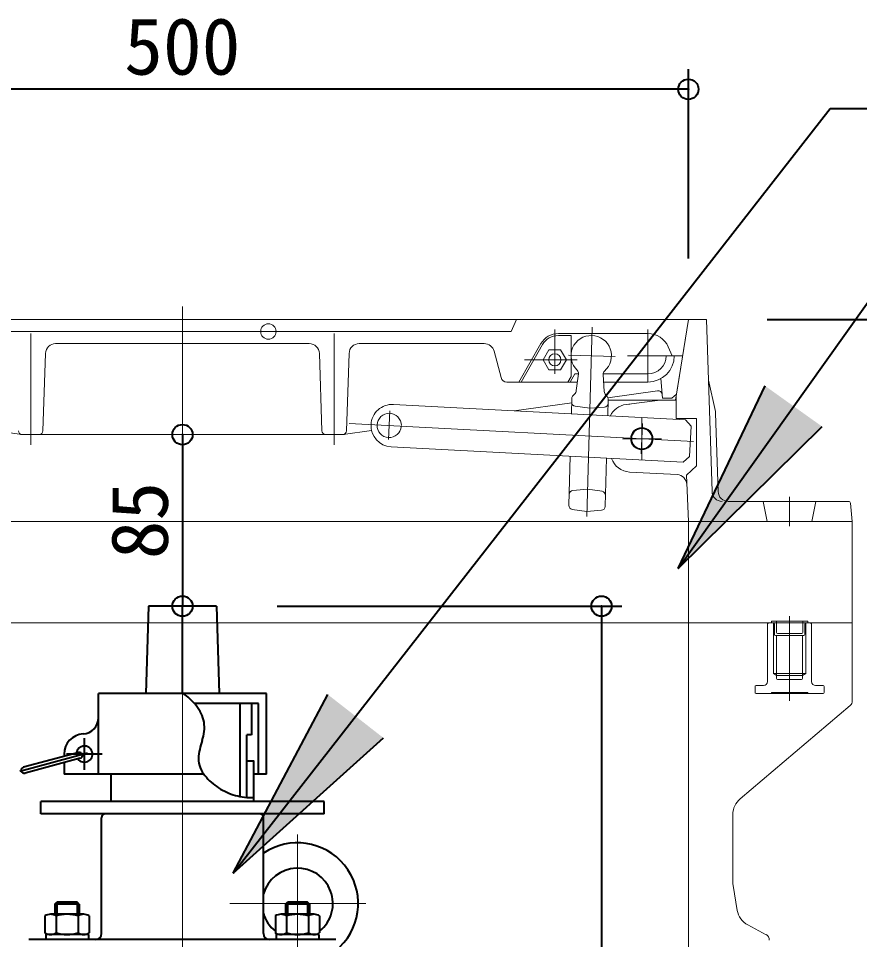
# Model space of a CAD drawing. Units: millimetres at full size, sheet at 1:20. Extents: x -5952 to 5966, y -3160 to 3160.
# Drawn here: x -2044.8 to -1629.2, y 612.6 to 1067.9 of the extents above; entities that cross this region are included whole.
import ezdxf
from ezdxf.enums import TextEntityAlignment as Align

# ---------------------------------------------------------------- set-up
doc = ezdxf.new("R2010")
doc.units = ezdxf.units.MM
doc.header["$LTSCALE"] = 20
doc.header["$PDMODE"] = 32
doc.header["$PDSIZE"] = 10
for name, color, linetype, lineweight in [('0-5_TEMP01', 3, 'Continuous', 18), ('0-7_躯体', 7, 'Continuous', 9), ('0-9_消火栓', 2, 'Continuous', 40), ('0-C_寸法', 1, 'Continuous', 40)]:
    doc.layers.add(name, color=color, linetype=linetype, lineweight=lineweight)
doc.styles.add('ＭＳ ゴシック', font='')
doc.styles.get('ＭＳ ゴシック').set_extended_font_data('MS Gothic')

msp = doc.modelspace()

# ---------------------------------------------------------------- linework, layer by layer
at = {"layer": '0-5_TEMP01'}
for p, q in [((-1963.77, 925.53), (-1963.77, 769.16)), ((-1761.37, 915.31), (-1764.01, 821.77)), ((-2038.77, 912.16), (-2038.77, 857.16)), ((-1888.77, 912.16), (-1888.77, 857.16)), ((-1779.77, 914.16), (-1779.77, 892.16)), ((-1794.77, 899.16), (-1768.77, 899.16)), ((-1773.07, 901.47), (-1749.93, 900.83)), ((-1861.96, 859.84), (-1861.21, 873.94)), ((-1736.77, 870.66), (-1736.77, 849.67)), ((-1711.25, 858.82), (-1881.41, 867.74)), ((-1737.16, 852.67), (-1736.38, 867.65)), ((-1746.29, 860.16), (-1727.12, 860.16)), ((-1663.77, 831.36), (-1663.77, 816.98)), ((-1963.77, 369.16), (-1963.77, 795.16)), ((-1963.77, 369.16), (-1963.77, 795.16)), ((-1963.77, 778.36), (-1963.77, 508.35)), ((-2294.76, 769.16), (-1632.76, 769.16)), ((-1906.92, 664.53), (-1906.92, 522.03)), ((-1873.19, 630.4), (-1940.34, 630.4))]:
    msp.add_line(p, q, dxfattribs=at)
at = {"layer": '0-7_躯体'}
for p, q in [((-2221.76, 919.16), (-1705.76, 919.16)), ((-1713.77, 919.16), (-2213.77, 919.16)), ((-1721.39, 919.16), (-1831.71, 919.16)), ((-1801.27, 913.16), (-1798.76, 919.16)), ((-1713.77, 919.15), (-1720.1, 879.16)), ((-1719.62, 882.16), (-1713.77, 919.16)), ((-1704.77, 919.16), (-1713.77, 919.16)), ((-1704.77, 919.16), (-1703.81, 889.16)), ((-1801.27, 913.16), (-2141.26, 913.16)), ((-1777.99, 912.16), (-1733.76, 912.16)), ((-1777.99, 911.16), (-1771.76, 911.16)), ((-1771.76, 911.16), (-1771.76, 890.94)), ((-1733.76, 914.16), (-1733.76, 888.16)), ((-1901.1, 907.16), (-2026.43, 907.16)), ((-1814.62, 907.16), (-1876.43, 907.16)), ((-1786.66, 907.16), (-1797.62, 888.16)), ((-1796.47, 888.16), (-1785.78, 906.66)), ((-2032.7, 864.09), (-2031.43, 902.33)), ((-1894.83, 864.09), (-1896.11, 902.33)), ((-1881.43, 902.33), (-1882.7, 864.09)), ((-1809.78, 903.43), (-1806.35, 890.39)), ((-1773.99, 899.16), (-1776.88, 904.16)), ((-1721.76, 901.16), (-1723.69, 905.55)), ((-1782.65, 894.16), (-1785.54, 899.16)), ((-1776.88, 894.16), (-1773.99, 899.16)), ((-1721.69, 901.16), (-1743.88, 901.16)), ((-1724.76, 901.16), (-1716.61, 901.16)), ((-1782.65, 894.16), (-1776.88, 894.16)), ((-1803.45, 888.16), (-1768.63, 888.16)), ((-1796.47, 888.16), (-1773.38, 888.16)), ((-1773.38, 888.16), (-1771.76, 890.94)), ((-1769.91, 892.16), (-1772.22, 888.16)), ((-1769.91, 892.16), (-1772.22, 888.16)), ((-1769.91, 892.16), (-1768.13, 892.16)), ((-1769.16, 883.93), (-1768.12, 892.28)), ((-1755.94, 892.16), (-1733.76, 892.16)), ((-1755.37, 883.55), (-1755.92, 891.93)), ((-1755.67, 888.16), (-1733.76, 888.16)), ((-1727.35, 889.86), (-1726.62, 880.16)), ((-1703.81, 889.16), (-1702.05, 834)), ((-1703.81, 889.16), (-1700.39, 873.61)), ((-1729.04, 883.87), (-1753.54, 880.44)), ((-2166.5, 879.4), (-2043.11, 862.17)), ((-1771.37, 880.09), (-1771.58, 872.5)), ((-1770.74, 881.49), (-1770.07, 882.12)), ((-1754.55, 881.69), (-1753.92, 881.01)), ((-1753.37, 879.59), (-1753.6, 871.56)), ((-1753.39, 879.16), (-1719.76, 879.16)), ((-1727.76, 879.16), (-1744.55, 877.06)), ((-1721.94, 880.16), (-1726.62, 880.16)), ((-1721.94, 880.15), (-1719.62, 882.16)), ((-1719.76, 870.16), (-1719.76, 881.27)), ((-1715.25, 869.54), (-1859.55, 877.11)), ((-1771.42, 877.94), (-1799.86, 873.98)), ((-1769.7, 876.17), (-1762.5, 875.17)), ((-1762.5, 875.17), (-1755.26, 875.76)), ((-1742.76, 877.28), (-1744.55, 877.06)), ((-1709.77, 870.16), (-1719.76, 870.16)), ((-1709.77, 870.16), (-1709.77, 846.78)), ((-1700.28, 872.7), (-1699.04, 834)), ((-1712.4, 866.39), (-1715.25, 869.54)), ((-1713.19, 851.41), (-1712.4, 866.39)), ((-1884.7, 862.16), (-2042.83, 862.16)), ((-1870.3, 864.15), (-1884.42, 862.17)), ((-1716.35, 848.57), (-1860.64, 856.13)), ((-1772.17, 851.5), (-1772.86, 827.23)), ((-1754.19, 850.55), (-1754.86, 826.73)), ((-1713.19, 851.41), (-1716.35, 848.57)), ((-1742.79, 843.67), (-1719.28, 842.4)), ((-1714.75, 842.16), (-1709.77, 846.78)), ((-1713.77, 819.16), (-1714.75, 842.16)), ((-1770.87, 834.59), (-1763.63, 835.19)), ((-1763.63, 835.19), (-1756.44, 834.18)), ((-1634.67, 829.16), (-1694.05, 829.16)), ((-1676.77, 829.16), (-1674.76, 819.15)), ((-1650.77, 829.16), (-1652.76, 819.16)), ((-1771.13, 825.2), (-1763.94, 824.19)), ((-1763.94, 824.19), (-1756.7, 824.78)), ((-1632.76, 819.15), (-1633.67, 828.26)), ((-2149.53, 819.15), (-1713.77, 819.15)), ((-1632.76, 819.16), (-1713.77, 819.16)), ((-1713.77, 819.15), (-1713.77, 769.16)), ((-1632.76, 819.15), (-1632.76, 769.16)), ((-1672.76, 769.9), (-1654.77, 769.9)), ((-1672.76, 769.9), (-1672.76, 769.16)), ((-1670.26, 769.9), (-1670.26, 764.4)), ((-1663.77, 772.39), (-1663.77, 730.66)), ((-1657.26, 769.9), (-1657.26, 764.4)), ((-1654.77, 769.9), (-1654.77, 769.16)), ((-2294.76, 769.16), (-1963.77, 769.16)), ((-1672.76, 769.16), (-1963.77, 769.16)), ((-1713.77, 769.16), (-1713.77, 569.15)), ((-1674.16, 769.16), (-1674.66, 768.65)), ((-1674.66, 768.65), (-1674.66, 740.15)), ((-1671.76, 769.16), (-1672.76, 769.16)), ((-1671.76, 769.16), (-1671.76, 744.16)), ((-1671.76, 769.16), (-1671.31, 768.88)), ((-1671.26, 768.65), (-1671.26, 763.41)), ((-1656.27, 768.65), (-1656.27, 763.41)), ((-1655.76, 769.16), (-1656.21, 768.88)), ((-1655.76, 769.16), (-1655.76, 744.16)), ((-1655.76, 769.16), (-1654.77, 769.16)), ((-1655.76, 769.16), (-1653.37, 769.16)), ((-1632.76, 769.16), (-1654.77, 769.16)), ((-1653.37, 769.16), (-1652.86, 768.65)), ((-1652.86, 768.65), (-1652.86, 740.15)), ((-1632.76, 769.16), (-1632.76, 730.57)), ((-1670.77, 762.91), (-1656.77, 762.91)), ((-1670.16, 762.91), (-1670.16, 743.15)), ((-1669.76, 763.9), (-1657.76, 763.9)), ((-1657.37, 762.91), (-1657.37, 743.15)), ((-1671.76, 744.16), (-1655.76, 744.16)), ((-1671.76, 744.16), (-1670.16, 743.15)), ((-1670.16, 743.15), (-1670.16, 741.65)), ((-1670.16, 743.15), (-1657.37, 743.15)), ((-1655.76, 744.16), (-1657.37, 743.15)), ((-1657.37, 743.15), (-1657.37, 741.65)), ((-1680.82, 737.65), (-1680.82, 734.65)), ((-1676.66, 738.15), (-1680.32, 738.15)), ((-1669.67, 741.15), (-1657.86, 741.15)), ((-1650.87, 738.15), (-1647.21, 738.15)), ((-1646.72, 737.65), (-1646.72, 734.65)), ((-1680.32, 734.15), (-1647.21, 734.15)), ((-1672.76, 734.65), (-1654.77, 734.65)), ((-1672.76, 734.65), (-1672.76, 734.15)), ((-1654.77, 734.65), (-1654.77, 734.15)), ((-1633.85, 728.26), (-1688.17, 682.16)), ((-1691.76, 674.47), (-1691.76, 640.99)), ((-1691.63, 639.34), (-1689.57, 627.02)), ((-1684.42, 619.84), (-1675.36, 615))]:
    msp.add_line(p, q, dxfattribs=at)
for points in [[(-1785.54, 899.16), (-1782.65, 904.16), (-1776.88, 904.16)], [(-1674.16, 769.16), (-1671.76, 769.16), (-1655.76, 769.16)]]:
    msp.add_lwpolyline(points, dxfattribs=at)
for centre, radius in [((-1921.31, 913.16), 3.81), ((-1779.77, 899.16), 3), ((-1736.77, 860.16), 5.5), ((-1736.77, 860.16), 5.25), ((-1736.77, 860.16), 5)]:
    msp.add_circle(centre, radius, dxfattribs=at)
for centre, radius, start, end in [((-1777.99, 902.16), 10, 90, 150), ((-1777.99, 902.16), 9, 90, 150), ((-1761.77, 901.16), 10, 310.777, 225.984), ((-1733.76, 901.16), 11, 23.556, 90), ((-2026.43, 902.16), 5, 90, 178.091), ((-1901.1, 902.16), 5, 1.909, 90), ((-1876.43, 902.16), 5, 90, 178.091), ((-1814.62, 902.16), 5, 14.744, 90), ((-1733.76, 901.16), 13, 270, 0), ((-1733.76, 901.16), 9, 270, 0), ((-1770.1, 892.53), 2, 352.94, 45.984), ((-1753.93, 892.07), 2, 130.777, 183.821), ((-1803.45, 891.16), 3, 194.744, 270), ((-1772.13, 884.3), 3, 313.38, 352.94), ((-1752.37, 883.75), 3, 183.821, 223.381), ((-1728.76, 881.88), 2, 4.236, 97.945), ((-1769.37, 880.04), 2, 133.38, 178.38), ((-1755.37, 879.64), 2, 358.381, 43.381), ((-1860.1, 866.62), 10.5, 87, 177), ((-1769.42, 878.15), 2, 178.381, 262.04), ((-1755.42, 877.76), 2, 274.721, 358.381), ((-1743.31, 867.14), 10, 97.125, 154.22), ((-1861.6, 866.7), 6, 0, 355.198), ((-1705.28, 872.54), 5, 1.828, 12.381), ((-1860.1, 866.62), 10.5, 177, 267), ((-2042.83, 864.16), 2, 181.909, 270), ((-2034.7, 864.16), 2, 270, 358.091), ((-1892.83, 864.16), 2, 181.909, 270), ((-1884.7, 864.16), 2, 270, 358.091), ((-1742.25, 853.66), 10, 198.853, 266.907), ((-1719.56, 837.41), 5, 2.463, 86.907), ((-1770.7, 832.6), 2, 94.721, 178.38), ((-1756.72, 832.19), 2, 358.38, 82.04), ((-1697.05, 834.16), 5, 181.828, 270), ((-1694.05, 834.16), 5, 181.828, 270), ((-1634.67, 828.16), 1, 5.711, 90), ((-1770.86, 827.17), 2, 178.381, 262.04), ((-1756.87, 826.78), 2, 274.721, 358.381), ((-1671.76, 768.65), 0.5, 0, 90), ((-1655.76, 768.65), 0.5, 90, 180), ((-1670.77, 763.41), 0.5, 180, 270), ((-1669.76, 764.4), 0.5, 180, 270), ((-1657.76, 764.4), 0.5, 270, 0), ((-1656.77, 763.41), 0.5, 270, 0), ((-1680.32, 737.65), 0.5, 90, 180), ((-1676.66, 740.15), 2, 270, 0), ((-1669.67, 741.65), 0.5, 180, 270), ((-1657.86, 741.65), 0.5, 270, 0), ((-1650.87, 740.15), 2, 180, 270), ((-1647.21, 737.65), 0.5, 0, 90), ((-1680.32, 734.65), 0.5, 180, 270), ((-1647.21, 734.65), 0.5, 270, 0), ((-1635.77, 730.57), 3, 309.805, 0), ((-1681.77, 674.47), 10, 129.806, 180), ((-1681.77, 640.99), 10, 180, 189.462), ((-1679.71, 628.66), 10, 189.462, 241.928), ((-1676.77, 612.36), 3, 0, 61.927)]:
    msp.add_arc(centre, radius, start, end, dxfattribs=at)
at = {"layer": '0-9_消火栓'}
for p, q in [((-1980.52, 777.36), (-1981.84, 734.27)), ((-1947.02, 777.36), (-1980.52, 777.36)), ((-1963.77, 734.35), (-1963.77, 777.36)), ((-1947.02, 777.36), (-1945.68, 734.27)), ((-1947.02, 777.36), (-1945.68, 734.27)), ((-1922.27, 734.27), (-2005.26, 734.27)), ((-2005.26, 694.27), (-2005.26, 734.27)), ((-1981.83, 734.35), (-1945.69, 734.35)), ((-1922.27, 694.27), (-1922.27, 734.27)), ((-1926.27, 729.27), (-1957.81, 729.27)), ((-1935.26, 683.3), (-1935.26, 729.27)), ((-1929.71, 729.27), (-1929.52, 729.07)), ((-1929.52, 713.97), (-1929.52, 729.07)), ((-1926.27, 694.27), (-1926.27, 729.27)), ((-2012.26, 696.4), (-2012.26, 712.12)), ((-1929.71, 713.77), (-1932.02, 713.77)), ((-1932.02, 682.88), (-1932.02, 713.77)), ((-1929.52, 713.97), (-1929.71, 713.77)), ((-2010.64, 704.71), (-2044.14, 695.73)), ((-2015.06, 705.07), (-2042.34, 697.76)), ((-2014.29, 702.17), (-2041.57, 694.86)), ((-2022.27, 704.27), (-2022.27, 703.15)), ((-2003.43, 704.27), (-2021.04, 704.27)), ((-2022.27, 700.04), (-2022.27, 694.27)), ((-1953.12, 694.27), (-2022.27, 694.27)), ((-1999.01, 680.77), (-1999.01, 694.27)), ((-1928.52, 680.77), (-1928.52, 694.27)), ((-1922.27, 694.27), (-1928.52, 694.27)), ((-2033.76, 674.77), (-2033.76, 680.77)), ((-1893.77, 680.77), (-2033.76, 680.77)), ((-1893.77, 674.77), (-1893.77, 680.77)), ((-1893.77, 674.77), (-2033.76, 674.77)), ((-2003.76, 615.58), (-2003.76, 672.77)), ((-1923.76, 615.58), (-1923.76, 672.78)), ((-2026.77, 630.08), (-2025.77, 631.07)), ((-2014.76, 630.08), (-2026.77, 630.08)), ((-2026.77, 630.08), (-2026.77, 625.08)), ((-2015.77, 631.07), (-2025.77, 631.07)), ((-2025.77, 631.07), (-2025.77, 625.08)), ((-2014.76, 630.08), (-2015.77, 631.07)), ((-2015.77, 631.07), (-2015.77, 625.08)), ((-2014.76, 630.08), (-2014.76, 625.08)), ((-1912.92, 630.08), (-1911.92, 631.07)), ((-1900.92, 630.08), (-1912.92, 630.08)), ((-1912.92, 630.08), (-1912.92, 625.08)), ((-1901.92, 631.07), (-1911.92, 631.07)), ((-1911.92, 631.07), (-1911.92, 625.08)), ((-1900.92, 630.08), (-1901.92, 631.07)), ((-1901.92, 631.07), (-1901.92, 625.08)), ((-1900.92, 630.08), (-1900.92, 625.08)), ((-2031.72, 624.27), (-2031.72, 615.88)), ((-2012.55, 625.08), (-2028.98, 625.08)), ((-2026.24, 624.27), (-2026.24, 615.88)), ((-2015.29, 624.27), (-2015.29, 615.88)), ((-2009.82, 624.27), (-2009.82, 615.88)), ((-1917.87, 624.27), (-1917.87, 615.88)), ((-1898.71, 625.08), (-1915.14, 625.08)), ((-1912.4, 624.27), (-1912.4, 615.88)), ((-1901.44, 624.27), (-1901.44, 615.88)), ((-1895.97, 624.27), (-1895.97, 615.88)), ((-2031.27, 615.08), (-2031.27, 612.58)), ((-2010.26, 615.08), (-2031.27, 615.08)), ((-2010.26, 615.08), (-2010.26, 612.58)), ((-1917.42, 615.08), (-1917.42, 612.58)), ((-1896.42, 615.08), (-1917.42, 615.08)), ((-1896.42, 615.08), (-1896.42, 612.58)), ((-1887.92, 612.58), (-2039.76, 612.58))]:
    msp.add_line(p, q, dxfattribs=at)
msp.add_lwpolyline([(-1928.52, 680.77), (-1928.52, 700.77), (-1932.02, 700.77)], dxfattribs=at)
for centre, radius, start, end in [((-1975.98, 713.68), 23.95, 37.406, 59.3274), ((-1972.52, 715.94), 19.82, 11.8299, 38.2819), ((-2013.27, 722.25), 8, 273.185, 0), ((-1972.1, 717.38), 19.16, 340.4894, 7.851), ((-2012.26, 704.27), 10, 93.185, 180), ((-1922.24, 699.72), 33.73, 160.4893, 176.0285), ((-2012.26, 704.27), 4, 217.024, 172.976), ((-2014.68, 703.62), 1.5, 285, 105), ((-1941.83, 702.64), 14.07, 182.4084, 219.6681), ((-2041.95, 696.32), 1.5, 105, 285), ((-1931.41, 710.5), 27.11, 218.3958, 237.7464), ((-1929.61, 712.64), 29.89, 237.0063, 254.5462), ((-1929.51, 713.91), 31.14, 254.9956, 271.8338), ((-2001.77, 672.77), 2, 90, 180), ((-1925.77, 672.77), 2, 0, 90), ((-1906.92, 630.4), 30, 314.427, 124.152), ((-1906.92, 630.4), 17.5, 308.734, 164.233), ((-2028.98, 620), 5.08, 57.419, 122.581), ((-2020.77, 605.94), 19.14, 73.374, 106.626), ((-2012.55, 620), 5.08, 57.419, 122.581), ((-1906.92, 630.4), 17.5, 195.767, 231.265), ((-1915.14, 620), 5.08, 57.419, 122.581), ((-1906.92, 605.94), 19.14, 73.374, 106.626), ((-1898.71, 620), 5.08, 57.419, 122.581), ((-2028.98, 620.16), 5.08, 237.419, 302.581), ((-2020.77, 634.21), 19.14, 253.374, 286.626), ((-2012.55, 620.16), 5.08, 237.419, 302.581), ((-2006.77, 615.58), 3, 270, 0), ((-1920.77, 615.58), 3, 180, 270), ((-1915.14, 620.16), 5.08, 237.419, 302.581), ((-1906.92, 634.21), 19.14, 253.374, 286.626), ((-1898.71, 620.16), 5.08, 237.419, 302.581)]:
    msp.add_arc(centre, radius, start, end, dxfattribs=at)
at = {"layer": '0-C_寸法'}
for p, q in [((-1713.77, 949.16), (-1713.77, 1042.86)), ((-1713.77, 1032.86), (-2213.77, 1032.86)), ((-1938.77, 645.33), (-1643.77, 1023.41)), ((-1643.77, 1023.41), (-1272.06, 1023.41)), ((-1718.88, 795.99), (-1607.93, 951.74)), ((-1674.76, 919.16), (-1248.79, 919.16)), ((-1674.76, 919.16), (-1345.62, 919.16)), ((-1674.76, 919.16), (-1443.92, 919.16)), ((-1718.88, 795.99), (-1675.88, 886.27)), ((-1718.88, 795.99), (-1647.6, 866.12)), ((-1963.77, 862.16), (-1963.77, 777.36)), ((-1917.02, 777.36), (-1746.68, 777.36)), ((-1756.68, 777.36), (-1756.68, 351.36)), ((-1938.77, 645.33), (-1891.88, 733.65)), ((-1938.77, 645.33), (-1864.5, 712.29))]:
    msp.add_line(p, q, dxfattribs=at)
for p in [(-1713.77, 1032.86), (-1963.77, 862.16), (-1963.77, 777.36), (-1756.68, 777.36)]:
    msp.add_point(p, dxfattribs=at)
for points in [[(-1675.88, 886.27), (-1647.6, 866.12), (-1718.88, 795.99)], [(-1891.88, 733.65), (-1864.5, 712.29), (-1938.77, 645.33)]]:
    msp.add_solid(points, dxfattribs=at)

# ---------------------------------------------------------------- texts
at = {"layer": '0-C_寸法', "style": 'ＭＳ ゴシック'}
msp.add_text('500', height=28.15, dxfattribs=at).set_placement((-1992.57, 1031.65), align=Align.BOTTOM_LEFT)
msp.add_text('85', height=28.15, rotation=90, dxfattribs=at).set_placement((-1962.55, 800.56), align=Align.BOTTOM_LEFT)

doc.saveas('drawing.dxf')
